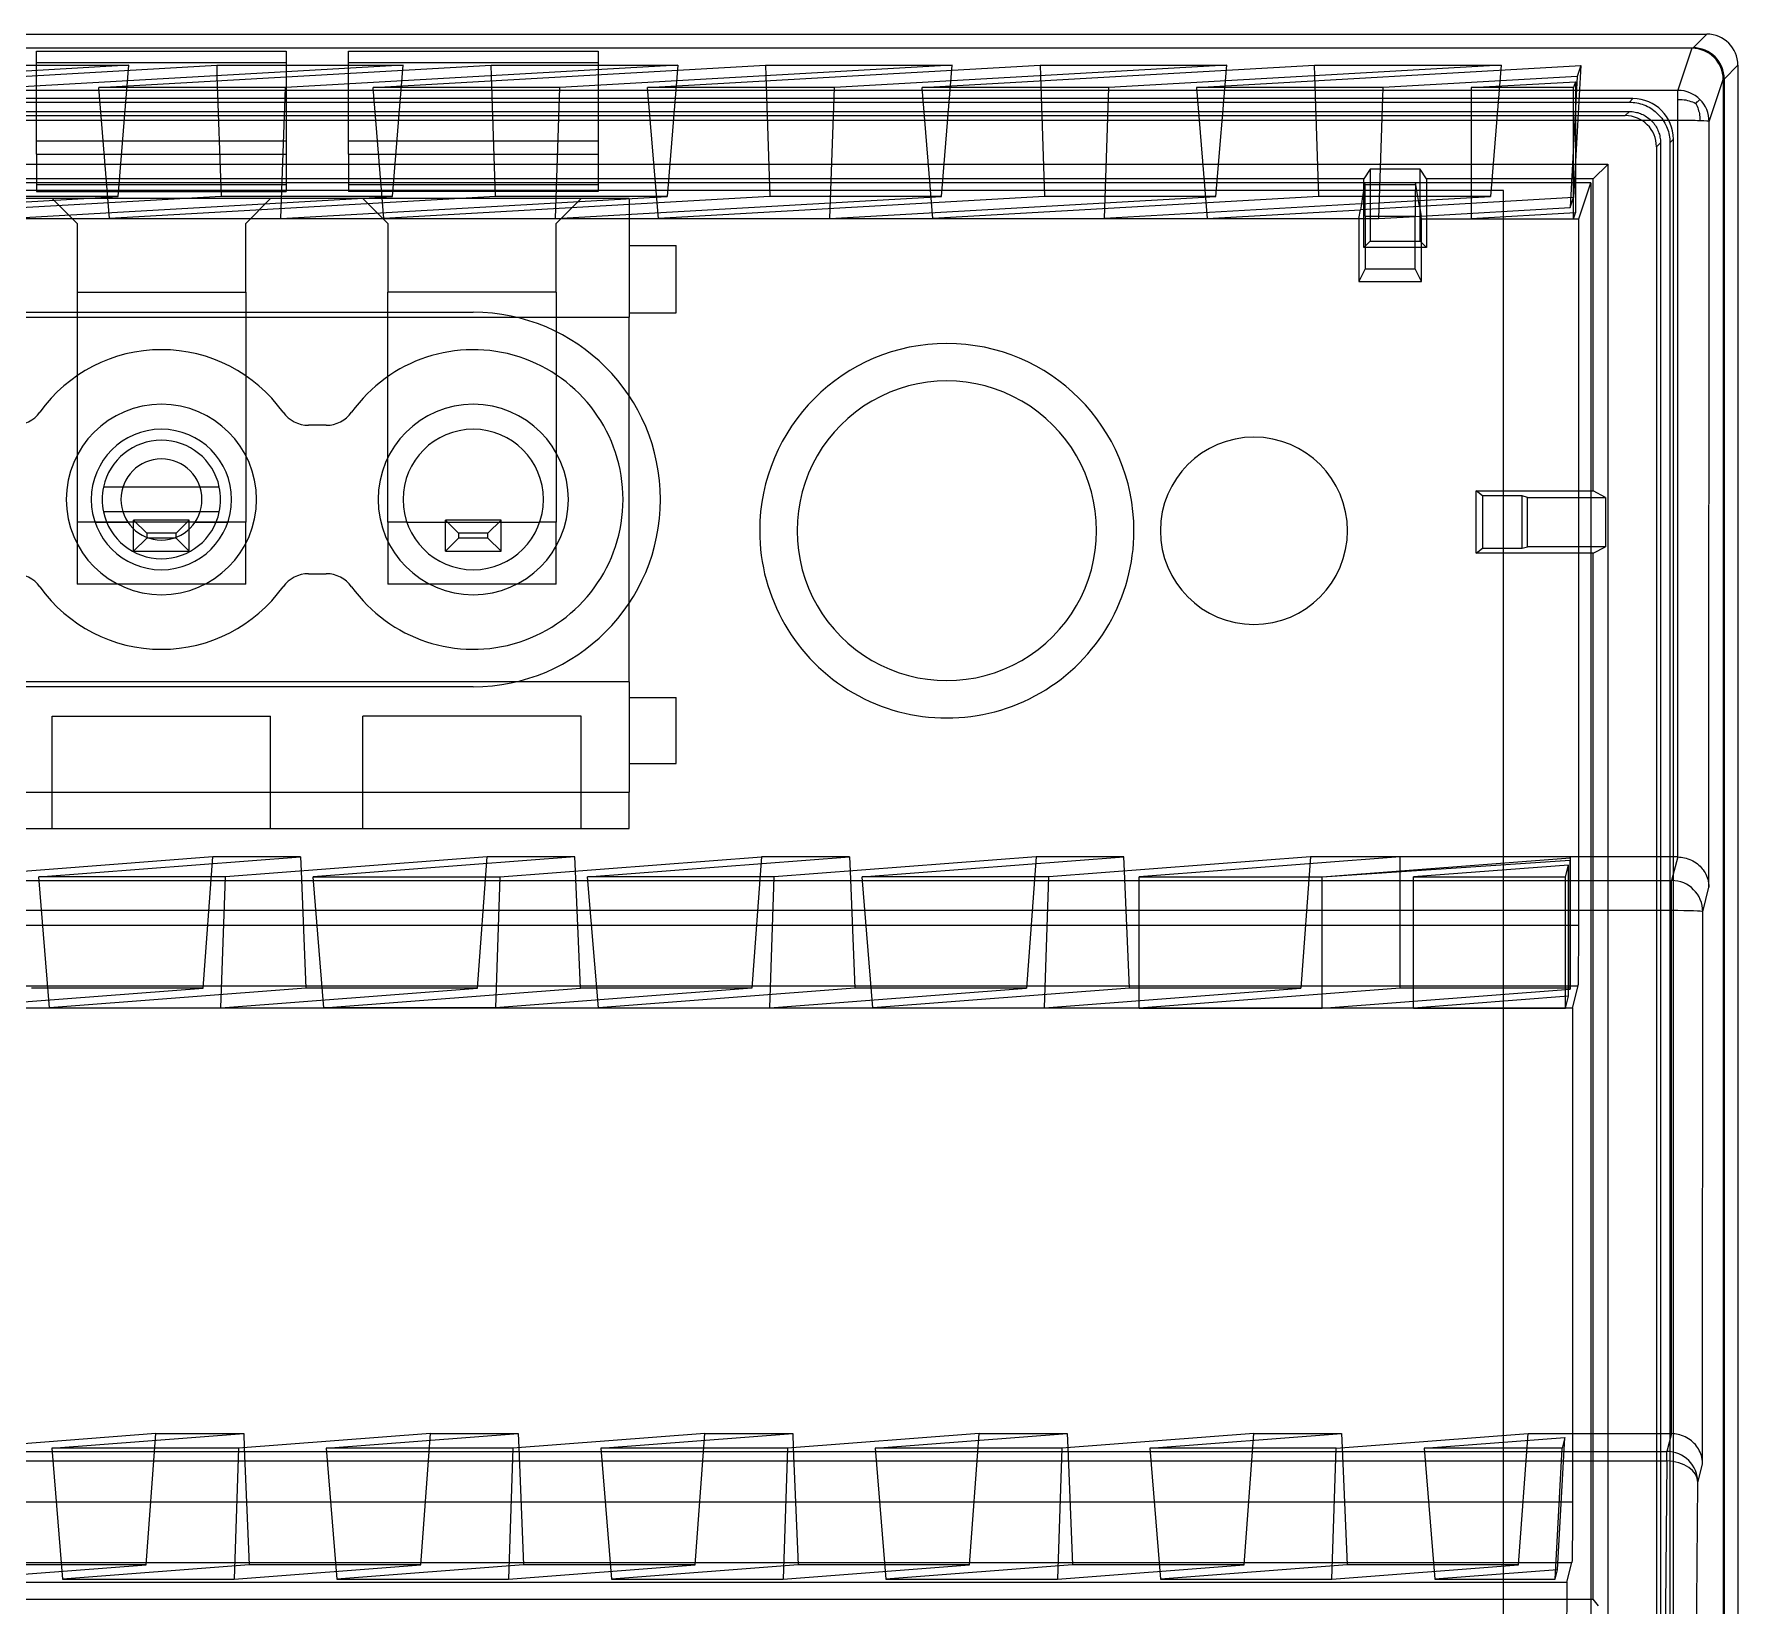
# Model space of a CAD drawing. Header units: millimetres. Extents: x 169.7 to 222.2, y -144 to -51.8.
# Drawn here: x 194.85 to 222.17, y -77.01 to -51.82 of the extents above; entities that cross this region are included whole.
import ezdxf

# ---------------------------------------------------------------- set-up
doc = ezdxf.new("R2010")
doc.units = ezdxf.units.MM
doc.layers.add('MAIN-1', color=7, linetype='Continuous')
doc.layers.add('MAIN-2', color=7, linetype='Continuous')

msp = doc.modelspace()

# ---------------------------------------------------------------- linework, layer by layer
at = {"layer": 'MAIN-1'}
for p, q in [((170.151, -51.822), (221.667, -51.822)), ((221.667, -51.822), (221.448, -52.042)), ((170.371, -52.042), (221.448, -52.042)), ((221.431, -52.05), (170.388, -52.05)), ((194.894, -52.282), (194.894, -52.095)), ((194.894, -52.095), (198.894, -52.095)), ((198.894, -52.095), (198.894, -52.282)), ((199.894, -52.282), (199.894, -52.095)), ((199.894, -52.095), (203.894, -52.095)), ((203.894, -52.095), (203.894, -52.282)), ((221.431, -52.05), (221.206, -52.723)), ((196.372, -52.321), (190.082, -52.68)), ((191.489, -52.68), (197.78, -52.321)), ((193.501, -52.321), (196.372, -52.321)), ((200.772, -52.321), (194.482, -52.68)), ((198.894, -52.282), (194.894, -52.282)), ((195.889, -52.68), (202.18, -52.321)), ((197.78, -52.321), (200.772, -52.321)), ((197.78, -52.321), (197.785, -52.491)), ((205.172, -52.321), (198.882, -52.68)), ((203.894, -52.282), (199.894, -52.282)), ((200.289, -52.68), (206.58, -52.321)), ((202.18, -52.321), (205.172, -52.321)), ((202.185, -52.491), (202.18, -52.321)), ((209.572, -52.321), (203.282, -52.68)), ((204.689, -52.68), (210.98, -52.321)), ((206.58, -52.321), (209.572, -52.321)), ((206.58, -52.321), (206.585, -52.491)), ((213.972, -52.321), (207.682, -52.68)), ((209.089, -52.68), (215.38, -52.321)), ((210.98, -52.321), (213.972, -52.321)), ((210.98, -52.321), (210.985, -52.491)), ((218.372, -52.321), (212.082, -52.68)), ((213.489, -52.68), (219.647, -52.328)), ((215.38, -52.321), (218.372, -52.321)), ((215.385, -52.491), (215.38, -52.321)), ((219.647, -52.328), (219.589, -52.503)), ((221.947, -52.542), (222.167, -52.322)), ((222.167, -52.322), (222.167, -81.396)), ((198.882, -52.68), (195.889, -52.68)), ((203.282, -52.68), (200.289, -52.68)), ((207.682, -52.68), (204.689, -52.68)), ((212.082, -52.68), (209.089, -52.68)), ((216.482, -52.68), (213.489, -52.68)), ((219.589, -52.503), (216.482, -52.68)), ((217.889, -52.68), (219.562, -52.585)), ((219.53, -52.68), (217.889, -52.68)), ((219.562, -52.585), (219.53, -52.68)), ((221.706, -53.223), (221.931, -52.55)), ((221.931, -52.55), (221.931, -141.109)), ((221.947, -52.542), (221.947, -141.118)), ((170.612, -52.723), (221.206, -52.723)), ((221.206, -52.868), (221.206, -52.723)), ((221.206, -53.206), (221.206, -52.868)), ((221.206, -52.868), (221.243, -52.869)), ((221.243, -52.869), (221.275, -52.871)), ((221.275, -52.871), (221.304, -52.874)), ((221.304, -52.874), (221.332, -52.878)), ((221.332, -52.878), (221.359, -52.884)), ((221.359, -52.884), (221.386, -52.891)), ((221.386, -52.891), (221.412, -52.9)), ((221.412, -52.9), (221.439, -52.909)), ((221.439, -52.909), (221.466, -52.92)), ((221.466, -52.92), (221.491, -52.932)), ((221.491, -52.932), (221.504, -52.921)), ((221.492, -52.932), (221.503, -52.955)), ((221.503, -52.955), (221.513, -52.979)), ((221.504, -52.921), (221.515, -52.91)), ((221.513, -52.979), (221.522, -53.002)), ((221.515, -52.91), (221.525, -52.901)), ((221.525, -52.901), (221.534, -52.893)), ((221.534, -52.893), (221.541, -52.886)), ((221.541, -52.886), (221.548, -52.88)), ((221.548, -52.88), (221.552, -52.876)), ((221.552, -52.876), (221.556, -52.872)), ((221.556, -52.872), (221.559, -52.871)), ((221.559, -52.871), (221.56, -52.87)), ((221.206, -53.206), (170.612, -53.206)), ((221.202, -65.007), (221.206, -53.206)), ((221.522, -53.002), (221.531, -53.026)), ((221.531, -53.026), (221.538, -53.05)), ((221.538, -53.05), (221.544, -53.073)), ((221.544, -53.073), (221.549, -53.097)), ((221.549, -53.097), (221.553, -53.122)), ((221.553, -53.122), (221.556, -53.149)), ((221.556, -53.149), (221.558, -53.178)), ((221.558, -53.178), (221.559, -53.211)), ((221.703, -65.49), (221.706, -53.223)), ((199.537, -58.09), (199.252, -58.09)), ((197.823, -59.079), (195.966, -59.079)), ((197.823, -59.479), (195.966, -59.479)), ((195.83, -59.643), (196.017, -59.643)), ((197.772, -59.643), (197.959, -59.643)), ((200.83, -59.643), (202.959, -59.643)), ((199.252, -60.469), (199.537, -60.469)), ((197.716, -65.007), (193.519, -65.327)), ((194.927, -65.327), (199.124, -65.007)), ((199.124, -65.007), (197.716, -65.007)), ((202.116, -65.007), (197.919, -65.327)), ((199.124, -65.007), (199.133, -65.234)), ((203.524, -65.007), (199.327, -65.327)), ((203.524, -65.007), (202.116, -65.007)), ((202.319, -65.327), (206.516, -65.007)), ((203.533, -65.234), (203.524, -65.007)), ((203.727, -65.327), (207.924, -65.007)), ((207.924, -65.007), (206.516, -65.007)), ((210.916, -65.007), (206.719, -65.327)), ((207.924, -65.007), (207.933, -65.234)), ((208.127, -65.327), (212.324, -65.007)), ((212.324, -65.007), (210.916, -65.007)), ((215.316, -65.007), (211.119, -65.327)), ((212.333, -65.234), (212.324, -65.007)), ((216.753, -65.007), (212.568, -65.326)), ((216.753, -65.007), (215.316, -65.007)), ((219.482, -65.007), (216.753, -65.007)), ((216.753, -65.23), (216.753, -65.007)), ((219.478, -65.023), (219.482, -65.007)), ((221.203, -65.007), (219.482, -65.007)), ((221.202, -65.007), (221.104, -65.384)), ((221.203, -65.007), (221.23, -65.008)), ((221.23, -65.008), (221.257, -65.01)), ((215.502, -65.326), (219.478, -65.023)), ((219.449, -65.137), (216.968, -65.326)), ((219.402, -65.326), (219.449, -65.137)), ((221.257, -65.01), (221.285, -65.014)), ((221.285, -65.014), (221.312, -65.019)), ((221.312, -65.019), (221.339, -65.026)), ((221.339, -65.026), (221.367, -65.035)), ((221.367, -65.035), (221.394, -65.045)), ((221.394, -65.045), (221.421, -65.057)), ((221.421, -65.057), (221.447, -65.071)), ((221.447, -65.071), (221.472, -65.085)), ((221.472, -65.085), (221.496, -65.101)), ((221.496, -65.101), (221.518, -65.118)), ((221.518, -65.118), (221.54, -65.136)), ((221.54, -65.136), (221.56, -65.155)), ((221.56, -65.155), (221.578, -65.174)), ((221.578, -65.174), (221.596, -65.195)), ((221.596, -65.195), (221.612, -65.215)), ((221.612, -65.215), (221.627, -65.237)), ((221.627, -65.237), (221.64, -65.259)), ((221.64, -65.259), (221.653, -65.283)), ((170.715, -65.384), (221.104, -65.384)), ((197.919, -65.327), (194.927, -65.327)), ((199.327, -65.327), (202.319, -65.327)), ((206.719, -65.327), (203.727, -65.327)), ((211.119, -65.327), (208.127, -65.327)), ((212.568, -65.326), (215.502, -65.326)), ((216.968, -65.326), (219.402, -65.326)), ((221.104, -65.867), (221.104, -65.384)), ((221.604, -65.884), (221.703, -65.49)), ((221.653, -65.283), (221.664, -65.308)), ((221.664, -65.308), (221.675, -65.334)), ((221.675, -65.334), (221.684, -65.363)), ((221.684, -65.363), (221.691, -65.392)), ((221.691, -65.392), (221.697, -65.424)), ((221.697, -65.424), (221.701, -65.456)), ((221.701, -65.456), (221.703, -65.49)), ((221.104, -65.867), (170.716, -65.867)), ((221.101, -74.246), (221.104, -65.867)), ((221.602, -74.73), (221.604, -65.884)), ((196.806, -74.246), (193.729, -74.481)), ((195.137, -74.481), (198.214, -74.246)), ((196.806, -74.246), (198.214, -74.246)), ((201.206, -74.246), (198.129, -74.481)), ((198.214, -74.246), (198.223, -74.473)), ((199.537, -74.481), (202.614, -74.246)), ((201.206, -74.246), (202.614, -74.246)), ((205.606, -74.246), (202.529, -74.481)), ((202.614, -74.246), (202.623, -74.473)), ((203.937, -74.481), (207.014, -74.246)), ((205.606, -74.246), (207.014, -74.246)), ((210.006, -74.246), (206.929, -74.481)), ((207.014, -74.246), (207.023, -74.473)), ((208.337, -74.481), (211.414, -74.246)), ((210.006, -74.246), (211.414, -74.246)), ((214.406, -74.246), (211.329, -74.481)), ((211.414, -74.246), (211.423, -74.473)), ((212.737, -74.481), (215.814, -74.246)), ((214.406, -74.246), (215.814, -74.246)), ((215.729, -74.481), (218.806, -74.246)), ((215.814, -74.246), (215.823, -74.473)), ((218.806, -74.246), (221.102, -74.246)), ((221.101, -74.246), (221.026, -74.533)), ((221.128, -74.247), (221.102, -74.246)), ((221.154, -74.249), (221.128, -74.247)), ((221.181, -74.253), (221.154, -74.249)), ((221.209, -74.258), (221.181, -74.253)), ((221.236, -74.265), (221.209, -74.258)), ((221.265, -74.274), (221.236, -74.265)), ((221.293, -74.285), (221.265, -74.274)), ((221.321, -74.297), (221.293, -74.285)), ((170.793, -74.533), (221.026, -74.533)), ((198.129, -74.481), (195.137, -74.481)), ((202.529, -74.481), (199.537, -74.481)), ((206.929, -74.481), (203.937, -74.481)), ((211.329, -74.481), (208.337, -74.481)), ((215.729, -74.481), (212.737, -74.481)), ((217.137, -74.481), (219.391, -74.309)), ((219.348, -74.481), (217.137, -74.481)), ((219.391, -74.309), (219.348, -74.481)), ((221.026, -74.685), (221.026, -74.533)), ((221.348, -74.311), (221.321, -74.297)), ((221.374, -74.327), (221.348, -74.311)), ((221.4, -74.344), (221.374, -74.327)), ((221.423, -74.362), (221.4, -74.344)), ((221.445, -74.382), (221.423, -74.362)), ((221.466, -74.402), (221.445, -74.382)), ((221.486, -74.423), (221.466, -74.402)), ((221.503, -74.445), (221.486, -74.423)), ((221.52, -74.467), (221.503, -74.445)), ((221.535, -74.491), (221.52, -74.467)), ((221.548, -74.515), (221.535, -74.491)), ((221.561, -74.541), (221.548, -74.515)), ((221.572, -74.569), (221.561, -74.541)), ((221.026, -74.685), (170.793, -74.685)), ((221.026, -74.685), (221.001, -77.644)), ((221.526, -75.032), (221.602, -74.73)), ((221.581, -74.598), (221.572, -74.569)), ((221.59, -74.629), (221.581, -74.598)), ((221.596, -74.661), (221.59, -74.629)), ((221.6, -74.695), (221.596, -74.661)), ((221.602, -74.73), (221.6, -74.695)), ((221.502, -77.846), (221.526, -75.032))]:
    msp.add_line(p, q, dxfattribs=at)
for centre, radius, start, end in [((196.894, -59.279), 1.525, 0, 180), ((201.894, -59.279), 1.525, 0, 180), ((196.894, -59.279), 1.125, 0, 180), ((201.894, -59.279), 1.125, 0, 180), ((196.894, -59.279), 0.95, 90, 167.8468), ((196.894, -59.279), 0.95, 12.1532, 90), ((196.894, -59.279), 0.95, 167.8468, 192.1532), ((196.894, -59.279), 0.95, 347.8468, 12.1532), ((196.894, -59.279), 1.525, 180, 0), ((196.894, -59.279), 1.125, 180, 0), ((196.894, -59.279), 0.95, 192.1532, 270), ((196.894, -59.279), 0.95, 270, 347.8468), ((201.894, -59.279), 1.525, 180, 0), ((201.894, -59.279), 1.125, 180, 0)]:
    msp.add_arc(centre, radius, start, end, dxfattribs=at)
for centre, major_axis, ratio, start_param, end_param in [((221.667, -52.322), (0.354, 0.354), 0.999315, -0.785056, 0.785056), ((221.431, -52.55), (0.158, 0.475), 0.999619, -1.248993, 0.321575), ((221.447, -52.542), (-0.354, -0.354), 0.999315, 2.356537, 3.926648), ((221.206, -53.223), (0.474, -0.158), 0.999619, 1.10712, 1.892372), ((221.206, -53.223), (0.474, -0.158), 0.999619, 0.3218, 1.10712), ((221.206, -53.223), (-0.5, 0), 0.034899, -2.352623, -1.570786), ((221.206, -53.223), (-0.5, 0), 0.034899, -3.132861, -2.352623), ((201.894, -59.279), (-2.4, 0), 1, -3.141593, -0.621864), ((196.894, -59.279), (-2.4, 0), 1, -2.519728, -0.621864), ((209.485, -59.78), (-2.4, 0), 1, -3.141593, 0), ((194.537, -57.59), (0, 0.5), 1, 3.141593, 4.090524), ((199.252, -57.59), (0, 0.5), 1, 2.192661, 3.141593), ((199.537, -57.59), (0, 0.5), 1, 3.141593, 4.090524), ((201.894, -59.279), (-2.4, 0), 1, 0.621864, 3.141593), ((209.485, -59.78), (-2.4, 0), 1, 0, 3.141593), ((194.537, -60.969), (0, 0.5), 1, -0.948932, 0), ((199.252, -60.969), (0, 0.5), 1, 0, 0.948932), ((199.537, -60.969), (0, 0.5), 1, -0.948932, 0), ((196.894, -59.279), (-2.4, 0), 1, 0.621864, 2.519728), ((221.104, -65.884), (0.485, -0.121), 0.999353, 0.245049, 1.81554), ((221.104, -65.884), (-0.5, 0), 0.034899, -3.132862, -1.570786), ((221.026, -75.032), (0.485, -0.121), 0.999353, 0.245049, 1.815541), ((221.026, -75.032), (-0.5, 0.004), 0.694646, -3.129463, -1.564942)]:
    msp.add_ellipse(centre, major_axis=major_axis, ratio=ratio, start_param=start_param, end_param=end_param, dxfattribs=at)
at = {"layer": 'MAIN-2'}
for p, q in [((194.894, -53.745), (194.894, -52.282)), ((196.2, -54.424), (196.372, -52.321)), ((198.894, -52.282), (198.894, -53.745)), ((199.894, -53.745), (199.894, -52.282)), ((200.6, -54.424), (200.772, -52.321)), ((203.894, -52.282), (203.894, -53.745)), ((205.172, -52.321), (205, -54.424)), ((209.4, -54.424), (209.572, -52.321)), ((213.8, -54.424), (213.972, -52.321)), ((218.372, -52.321), (218.2, -54.424)), ((219.647, -52.328), (219.533, -54.443)), ((196.061, -54.778), (195.889, -52.68)), ((197.785, -52.491), (197.85, -54.424)), ((198.811, -54.778), (198.882, -52.68)), ((200.461, -54.778), (200.289, -52.68)), ((202.25, -54.424), (202.185, -52.491)), ((203.211, -54.778), (203.282, -52.68)), ((204.861, -54.778), (204.689, -52.68)), ((206.585, -52.491), (206.65, -54.424)), ((207.611, -54.778), (207.682, -52.68)), ((209.261, -54.778), (209.089, -52.68)), ((210.985, -52.491), (211.05, -54.424)), ((212.011, -54.778), (212.082, -52.68)), ((213.489, -52.68), (213.661, -54.778)), ((215.45, -54.424), (215.385, -52.491)), ((216.411, -54.778), (216.482, -52.68)), ((217.889, -52.68), (217.889, -54.781)), ((219.589, -52.503), (219.479, -54.603)), ((219.53, -54.781), (219.53, -52.68)), ((219.562, -52.585), (219.562, -54.685)), ((220.484, -52.856), (171.335, -52.856)), ((171.392, -52.913), (220.427, -52.913)), ((220.427, -52.913), (220.484, -52.856)), ((220.427, -52.913), (220.457, -52.914)), ((220.457, -52.914), (220.488, -52.916)), ((220.488, -52.916), (220.517, -52.919)), ((220.517, -52.919), (220.547, -52.924)), ((220.547, -52.924), (220.576, -52.93)), ((220.576, -52.93), (220.605, -52.938)), ((220.605, -52.938), (220.633, -52.947)), ((220.633, -52.947), (220.661, -52.957)), ((220.661, -52.957), (220.689, -52.968)), ((220.689, -52.968), (220.716, -52.981)), ((220.716, -52.981), (220.743, -52.995)), ((171.392, -53.063), (220.427, -53.063)), ((171.458, -53.129), (220.361, -53.129)), ((220.427, -53.063), (220.361, -53.129)), ((220.427, -53.063), (220.45, -53.064)), ((220.45, -53.064), (220.473, -53.065)), ((220.473, -53.065), (220.496, -53.068)), ((220.496, -53.068), (220.518, -53.071)), ((220.518, -53.071), (220.54, -53.076)), ((220.54, -53.076), (220.561, -53.081)), ((220.561, -53.081), (220.582, -53.088)), ((220.582, -53.088), (220.603, -53.095)), ((220.603, -53.095), (220.623, -53.104)), ((220.623, -53.104), (220.644, -53.113)), ((220.644, -53.113), (220.663, -53.123)), ((220.663, -53.123), (220.683, -53.134)), ((220.683, -53.134), (220.702, -53.146)), ((220.702, -53.146), (220.72, -53.159)), ((220.72, -53.159), (220.738, -53.172)), ((220.738, -53.172), (220.755, -53.187)), ((220.743, -52.995), (220.769, -53.01)), ((220.755, -53.187), (220.772, -53.202)), ((220.769, -53.01), (220.794, -53.027)), ((220.772, -53.202), (220.788, -53.218)), ((220.788, -53.218), (220.803, -53.234)), ((220.794, -53.027), (220.818, -53.044)), ((220.803, -53.234), (220.817, -53.251)), ((220.817, -53.251), (220.831, -53.269)), ((220.818, -53.044), (220.842, -53.063)), ((220.842, -53.063), (220.864, -53.083)), ((220.864, -53.083), (220.886, -53.103)), ((220.886, -53.103), (220.907, -53.125)), ((220.907, -53.125), (220.927, -53.148)), ((220.927, -53.148), (220.945, -53.171)), ((220.945, -53.171), (220.963, -53.196)), ((220.963, -53.196), (220.979, -53.221)), ((220.979, -53.221), (220.994, -53.247)), ((220.994, -53.247), (221.008, -53.273)), ((194.894, -53.532), (198.894, -53.532)), ((199.894, -53.532), (203.894, -53.532)), ((220.831, -53.269), (220.844, -53.288)), ((220.844, -53.288), (220.856, -53.307)), ((220.856, -53.307), (220.867, -53.326)), ((220.867, -53.326), (220.877, -53.346)), ((220.877, -53.346), (220.886, -53.366)), ((220.886, -53.366), (220.894, -53.387)), ((220.894, -53.387), (220.902, -53.407)), ((220.902, -53.407), (220.908, -53.428)), ((220.908, -53.428), (220.914, -53.45)), ((220.914, -53.45), (220.918, -53.472)), ((220.918, -53.472), (220.922, -53.494)), ((220.922, -53.494), (220.924, -53.517)), ((220.924, -53.517), (220.926, -53.54)), ((221.008, -53.273), (221.021, -53.301)), ((221.021, -53.301), (221.033, -53.328)), ((221.033, -53.328), (221.043, -53.356)), ((221.043, -53.356), (221.052, -53.385)), ((221.052, -53.385), (221.059, -53.413)), ((221.059, -53.413), (221.065, -53.443)), ((221.065, -53.443), (221.07, -53.472)), ((221.07, -53.472), (221.074, -53.502)), ((221.074, -53.502), (221.076, -53.532)), ((221.134, -53.505), (221.076, -53.563)), ((221.076, -53.532), (221.076, -53.563)), ((221.134, -128.059), (221.134, -53.505)), ((194.894, -53.745), (194.894, -54.346)), ((194.894, -53.745), (198.894, -53.745)), ((198.894, -53.745), (198.894, -54.346)), ((199.894, -53.745), (199.894, -54.346)), ((199.894, -53.745), (203.894, -53.745)), ((203.894, -53.745), (203.894, -54.346)), ((220.861, -53.628), (220.926, -53.563)), ((220.861, -53.628), (220.861, -80.246)), ((220.926, -53.54), (220.926, -53.563)), ((220.926, -53.563), (220.926, -140.097)), ((221.076, -53.563), (221.076, -127.839)), ((171.739, -53.908), (220.082, -53.908)), ((216.274, -53.989), (216.172, -54.141)), ((217.074, -53.989), (216.274, -53.989)), ((216.274, -53.989), (216.274, -54.33)), ((217.175, -54.141), (217.074, -53.989)), ((217.074, -54.33), (217.074, -53.989)), ((219.848, -54.141), (220.082, -53.91)), ((220.082, -53.908), (220.082, -80.246)), ((218.409, -54.33), (173.409, -54.33)), ((216.187, -54.208), (175.518, -54.208)), ((216.172, -54.141), (175.647, -54.141)), ((194.894, -54.232), (198.894, -54.232)), ((194.894, -54.346), (198.894, -54.346)), ((199.894, -54.232), (203.894, -54.232)), ((203.894, -54.346), (199.894, -54.346)), ((216.187, -54.208), (216.151, -54.424)), ((216.172, -55.242), (216.172, -54.141)), ((217.001, -54.208), (216.187, -54.208)), ((216.191, -54.24), (216.187, -54.208)), ((216.997, -54.24), (216.191, -54.24)), ((216.274, -54.33), (216.274, -55.141)), ((217.001, -54.208), (216.997, -54.24)), ((219.811, -54.208), (217.001, -54.208)), ((217.037, -54.424), (217.001, -54.208)), ((217.074, -55.141), (217.074, -54.33)), ((219.848, -54.141), (217.175, -54.141)), ((217.175, -54.141), (217.175, -55.242)), ((218.409, -54.33), (218.409, -54.33)), ((218.409, -139.33), (218.409, -54.33)), ((219.619, -54.783), (219.811, -54.208)), ((219.811, -54.208), (219.811, -80.356)), ((219.848, -59.142), (219.848, -54.141)), ((190.011, -54.778), (196.2, -54.424)), ((197.85, -54.424), (191.661, -54.778)), ((196.2, -54.424), (193.45, -54.424)), ((204.394, -54.459), (194.394, -54.459)), ((194.411, -54.778), (200.6, -54.424)), ((195.144, -54.459), (195.144, -54.459)), ((195.544, -54.859), (195.144, -54.459)), ((202.25, -54.424), (196.061, -54.778)), ((200.6, -54.424), (197.85, -54.424)), ((198.645, -54.459), (198.245, -54.859)), ((198.645, -54.459), (198.645, -54.459)), ((198.811, -54.778), (205, -54.424)), ((200.122, -54.459), (200.122, -54.459)), ((200.522, -54.859), (200.122, -54.459)), ((206.65, -54.424), (200.461, -54.778)), ((205, -54.424), (202.25, -54.424)), ((203.211, -54.778), (209.4, -54.424)), ((203.624, -54.459), (203.224, -54.859)), ((203.624, -54.459), (203.624, -54.459)), ((204.394, -54.459), (204.394, -54.459)), ((204.394, -54.459), (204.394, -56.359)), ((211.05, -54.424), (204.861, -54.778)), ((209.4, -54.424), (206.65, -54.424)), ((207.611, -54.778), (213.8, -54.424)), ((215.45, -54.424), (209.261, -54.778)), ((213.8, -54.424), (211.05, -54.424)), ((216.13, -54.543), (212.011, -54.778)), ((216.151, -54.424), (215.45, -54.424)), ((216.131, -54.543), (216.115, -54.638)), ((217.063, -54.584), (216.116, -54.638)), ((216.13, -54.543), (217.048, -54.49)), ((216.151, -54.424), (216.131, -54.543)), ((217.037, -54.424), (216.151, -54.424)), ((218.2, -54.424), (217.037, -54.424)), ((217.048, -54.49), (217.037, -54.424)), ((217.048, -54.49), (218.2, -54.424)), ((217.063, -54.584), (217.048, -54.49)), ((219.533, -54.443), (217.063, -54.584)), ((217.063, -54.584), (217.09, -54.739)), ((217.09, -54.739), (219.479, -54.603)), ((219.479, -54.603), (219.533, -54.443)), ((216.091, -54.783), (175.71, -54.783)), ((195.544, -54.859), (195.544, -54.859)), ((195.544, -54.859), (195.544, -55.959)), ((196.061, -54.778), (198.811, -54.778)), ((198.245, -54.859), (198.245, -54.859)), ((198.245, -55.959), (198.245, -54.859)), ((200.461, -54.778), (203.211, -54.778)), ((200.522, -54.859), (200.522, -55.959)), ((200.522, -54.859), (200.522, -54.859)), ((203.224, -55.959), (203.224, -54.859)), ((203.224, -54.859), (203.224, -54.859)), ((204.861, -54.778), (207.611, -54.778)), ((209.261, -54.778), (212.011, -54.778)), ((213.661, -54.778), (216.116, -54.638)), ((213.661, -54.778), (216.092, -54.778)), ((216.092, -54.778), (216.091, -54.783)), ((216.091, -54.783), (216.091, -55.786)), ((216.092, -54.778), (216.116, -54.638)), ((216.092, -54.778), (216.411, -54.778)), ((216.193, -54.74), (216.193, -55.582)), ((216.193, -54.74), (216.995, -54.74)), ((216.411, -54.778), (217.09, -54.739)), ((216.995, -55.582), (216.995, -54.74)), ((217.097, -54.783), (217.089, -54.739)), ((217.097, -55.786), (217.097, -54.783)), ((217.097, -54.783), (219.619, -54.783)), ((219.562, -54.685), (217.889, -54.781)), ((217.889, -54.781), (219.53, -54.781)), ((219.53, -54.781), (219.562, -54.685)), ((219.616, -66.105), (219.619, -54.783)), ((216.172, -55.242), (216.274, -55.141)), ((216.274, -55.141), (217.074, -55.141)), ((217.074, -55.141), (217.175, -55.242)), ((204.394, -55.209), (204.394, -55.209)), ((204.394, -55.209), (205.144, -55.209)), ((205.144, -55.209), (205.144, -55.209)), ((205.144, -56.289), (205.144, -55.209)), ((217.175, -55.242), (216.172, -55.242)), ((216.193, -55.582), (216.091, -55.786)), ((216.193, -55.582), (216.995, -55.582)), ((217.097, -55.786), (216.995, -55.582)), ((195.544, -55.959), (195.544, -59.643)), ((195.544, -55.959), (198.245, -55.959)), ((198.245, -55.959), (198.245, -59.643)), ((200.522, -59.643), (200.522, -55.959)), ((203.224, -55.959), (200.522, -55.959)), ((203.224, -55.959), (203.224, -59.643)), ((216.091, -55.786), (217.097, -55.786)), ((186.824, -56.279), (201.894, -56.279)), ((194.394, -56.359), (204.394, -56.359)), ((201.894, -56.279), (201.894, -56.279)), ((204.394, -56.289), (204.394, -56.289)), ((204.394, -56.289), (205.144, -56.289)), ((204.394, -62.199), (204.394, -56.359)), ((205.144, -56.289), (205.144, -56.289)), ((194.944, -57.881), (194.944, -57.881)), ((198.845, -57.881), (198.845, -57.881)), ((199.944, -57.881), (199.944, -57.881)), ((199.252, -58.09), (199.252, -58.09)), ((199.537, -58.09), (199.537, -58.09)), ((195.966, -59.079), (195.966, -59.079)), ((197.823, -59.079), (197.823, -59.079)), ((217.969, -60.14), (217.969, -59.142)), ((217.969, -59.142), (219.848, -59.142)), ((218.071, -59.223), (217.969, -59.142)), ((218.071, -59.223), (218.071, -60.059)), ((218.409, -59.223), (218.071, -59.223)), ((218.709, -59.223), (218.409, -59.223)), ((218.793, -59.245), (218.709, -59.223)), ((218.709, -60.059), (218.709, -59.223)), ((218.793, -59.245), (220.042, -59.245)), ((218.793, -60.037), (218.793, -59.245)), ((220.042, -59.245), (219.848, -59.142)), ((220.042, -59.245), (220.042, -60.037)), ((195.966, -59.479), (195.966, -59.479)), ((197.823, -59.479), (197.823, -59.479)), ((198.245, -59.643), (195.544, -59.643)), ((195.544, -59.643), (195.544, -59.643)), ((195.544, -59.643), (195.544, -60.634)), ((195.83, -59.643), (195.83, -59.643)), ((196.017, -59.643), (196.355, -59.643)), ((196.355, -59.643), (196.355, -59.643)), ((196.449, -60.109), (196.449, -59.609)), ((197.339, -59.609), (196.449, -59.609)), ((196.449, -59.609), (196.449, -59.609)), ((196.449, -59.609), (196.659, -59.819)), ((197.129, -59.819), (197.339, -59.609)), ((197.339, -60.109), (197.339, -59.609)), ((197.339, -59.609), (197.339, -59.609)), ((197.434, -59.643), (197.434, -59.643)), ((197.434, -59.643), (197.772, -59.643)), ((197.959, -59.643), (197.959, -59.643)), ((198.245, -60.634), (198.245, -59.643)), ((198.245, -59.643), (198.245, -59.643)), ((200.83, -59.643), (200.522, -59.643)), ((200.522, -59.643), (200.522, -59.643)), ((200.522, -59.643), (200.522, -60.634)), ((200.83, -59.643), (200.83, -59.643)), ((202.339, -59.609), (201.449, -59.609)), ((201.449, -60.109), (201.449, -59.609)), ((201.449, -59.609), (201.449, -59.609)), ((201.449, -59.609), (201.659, -59.819)), ((202.129, -59.819), (202.339, -59.609)), ((202.339, -60.109), (202.339, -59.609)), ((202.339, -59.609), (202.339, -59.609)), ((202.959, -59.643), (202.959, -59.643)), ((203.224, -59.643), (202.959, -59.643)), ((203.224, -60.634), (203.224, -59.643)), ((203.224, -59.643), (203.224, -59.643)), ((196.449, -60.109), (196.659, -59.899)), ((196.659, -59.819), (196.659, -59.899)), ((197.129, -59.819), (196.659, -59.819)), ((197.129, -59.899), (196.659, -59.899)), ((197.129, -59.899), (197.129, -59.819)), ((197.339, -60.109), (197.129, -59.899)), ((201.449, -60.109), (201.659, -59.899)), ((201.659, -59.819), (201.659, -59.899)), ((202.129, -59.819), (201.659, -59.819)), ((202.129, -59.899), (201.659, -59.899)), ((202.129, -59.899), (202.129, -59.819)), ((202.339, -60.109), (202.129, -59.899)), ((217.969, -60.14), (218.071, -60.059)), ((218.071, -60.059), (218.409, -60.059)), ((218.409, -60.059), (218.709, -60.059)), ((218.709, -60.059), (218.793, -60.037)), ((220.042, -60.037), (218.793, -60.037)), ((219.848, -60.14), (220.042, -60.037)), ((196.449, -60.109), (197.339, -60.109)), ((196.449, -60.109), (196.449, -60.109)), ((197.339, -60.109), (197.339, -60.109)), ((201.449, -60.109), (202.339, -60.109)), ((201.449, -60.109), (201.449, -60.109)), ((202.339, -60.109), (202.339, -60.109)), ((219.848, -60.14), (217.969, -60.14)), ((219.848, -76.898), (219.848, -60.14)), ((198.245, -60.634), (195.544, -60.634)), ((195.544, -60.634), (195.544, -60.634)), ((198.245, -60.634), (198.245, -60.634)), ((199.252, -60.469), (199.252, -60.469)), ((199.537, -60.469), (199.537, -60.469)), ((200.522, -60.634), (200.522, -60.634)), ((203.224, -60.634), (200.522, -60.634)), ((203.224, -60.634), (203.224, -60.634)), ((194.944, -60.677), (194.944, -60.677)), ((198.845, -60.677), (198.845, -60.677)), ((199.944, -60.677), (199.944, -60.677)), ((204.394, -62.199), (194.394, -62.199)), ((204.394, -62.199), (204.394, -63.971)), ((201.894, -62.279), (186.824, -62.279)), ((201.894, -62.279), (201.894, -62.279)), ((204.394, -62.449), (204.394, -62.449)), ((204.394, -62.449), (205.144, -62.449)), ((205.144, -62.449), (205.144, -62.449)), ((205.144, -63.509), (205.144, -62.449)), ((195.144, -62.749), (198.645, -62.749)), ((195.144, -62.749), (195.144, -62.749)), ((195.144, -64.549), (195.144, -62.749)), ((198.645, -62.749), (198.645, -62.749)), ((198.645, -64.549), (198.645, -62.749)), ((200.122, -62.749), (200.122, -62.749)), ((203.624, -62.749), (200.122, -62.749)), ((200.122, -64.549), (200.122, -62.749)), ((203.624, -62.749), (203.624, -62.749)), ((203.624, -64.549), (203.624, -62.749)), ((204.394, -63.509), (204.394, -63.509)), ((204.394, -63.509), (205.144, -63.509)), ((205.144, -63.509), (205.144, -63.509)), ((194.394, -63.971), (204.394, -63.971)), ((204.394, -64.549), (204.394, -63.971)), ((194.394, -64.549), (204.394, -64.549)), ((195.144, -64.549), (195.144, -64.549)), ((198.645, -64.549), (198.645, -64.549)), ((200.122, -64.549), (200.122, -64.549)), ((203.624, -64.549), (203.624, -64.549)), ((204.394, -64.549), (204.394, -64.549)), ((197.561, -67.111), (197.716, -65.007)), ((201.961, -67.111), (202.116, -65.007)), ((206.516, -65.007), (206.361, -67.111)), ((210.916, -65.007), (210.761, -67.111)), ((215.316, -65.007), (215.161, -67.111)), ((219.482, -67.108), (219.482, -65.007)), ((199.133, -65.234), (199.211, -67.111)), ((203.611, -67.111), (203.533, -65.234)), ((207.933, -65.234), (208.011, -67.111)), ((212.411, -67.111), (212.333, -65.234)), ((215.502, -65.326), (219.477, -65.057)), ((216.753, -67.108), (216.753, -65.23)), ((219.449, -67.238), (219.449, -65.137)), ((219.478, -65.023), (219.478, -65.057)), ((219.478, -67.124), (219.478, -65.057)), ((195.099, -67.424), (194.927, -65.327)), ((197.849, -67.424), (197.919, -65.327)), ((199.499, -67.424), (199.327, -65.327)), ((202.319, -65.327), (202.249, -67.424)), ((203.899, -67.424), (203.727, -65.327)), ((206.649, -67.424), (206.719, -65.327)), ((208.299, -67.424), (208.127, -65.327)), ((211.049, -67.424), (211.119, -65.327)), ((212.568, -67.427), (212.568, -65.326)), ((215.502, -67.427), (215.502, -65.326)), ((216.968, -67.427), (216.968, -65.326)), ((219.402, -67.427), (219.402, -65.326)), ((219.616, -66.105), (172.203, -66.105)), ((172.212, -67.07), (219.607, -67.07)), ((193.449, -67.424), (197.561, -67.111)), ((197.561, -67.111), (194.811, -67.111)), ((199.211, -67.111), (195.099, -67.424)), ((197.849, -67.424), (201.961, -67.111)), ((201.961, -67.111), (199.211, -67.111)), ((199.499, -67.424), (203.611, -67.111)), ((206.361, -67.111), (202.249, -67.424)), ((206.361, -67.111), (203.611, -67.111)), ((208.011, -67.111), (203.899, -67.424)), ((206.649, -67.424), (210.761, -67.111)), ((210.761, -67.111), (208.011, -67.111)), ((212.411, -67.111), (208.299, -67.424)), ((211.049, -67.424), (215.161, -67.111)), ((215.161, -67.111), (212.411, -67.111)), ((216.753, -67.108), (212.568, -67.427)), ((215.502, -67.427), (219.478, -67.124)), ((219.482, -67.108), (216.753, -67.108)), ((219.478, -67.124), (219.482, -67.108)), ((219.517, -67.431), (219.607, -67.07)), ((219.517, -67.431), (172.302, -67.431)), ((195.099, -67.424), (197.849, -67.424)), ((202.249, -67.424), (199.499, -67.424)), ((203.899, -67.424), (206.649, -67.424)), ((208.299, -67.424), (211.049, -67.424)), ((212.568, -67.427), (215.502, -67.427)), ((219.449, -67.238), (216.968, -67.427)), ((216.968, -67.427), (219.402, -67.427)), ((219.402, -67.427), (219.449, -67.238)), ((219.517, -67.431), (219.515, -75.345)), ((196.651, -76.35), (196.806, -74.246)), ((201.051, -76.35), (201.206, -74.246)), ((205.451, -76.35), (205.606, -74.246)), ((209.851, -76.35), (210.006, -74.246)), ((214.251, -76.35), (214.406, -74.246)), ((218.651, -76.35), (218.806, -74.246)), ((195.137, -74.481), (195.309, -76.578)), ((198.129, -74.481), (198.059, -76.578)), ((198.223, -74.473), (198.301, -76.35)), ((199.537, -74.481), (199.709, -76.578)), ((202.529, -74.481), (202.459, -76.578)), ((202.623, -74.473), (202.701, -76.35)), ((203.937, -74.481), (204.109, -76.578)), ((206.929, -74.481), (206.859, -76.578)), ((207.023, -74.473), (207.101, -76.35)), ((208.337, -74.481), (208.509, -76.578)), ((211.329, -74.481), (211.259, -76.578)), ((211.423, -74.473), (211.501, -76.35)), ((212.737, -74.481), (212.909, -76.578)), ((215.659, -76.578), (215.729, -74.481)), ((215.823, -74.473), (215.901, -76.35)), ((217.137, -74.481), (217.309, -76.578)), ((219.239, -76.578), (219.348, -74.481)), ((219.277, -76.428), (219.391, -74.309)), ((219.515, -75.345), (172.304, -75.345)), ((219.515, -75.345), (219.515, -75.425)), ((219.515, -75.504), (219.514, -75.58)), ((219.514, -75.58), (219.514, -75.655)), ((219.514, -75.655), (219.514, -75.728)), ((219.515, -75.425), (219.515, -75.504)), ((219.513, -75.93), (219.512, -75.99)), ((219.514, -75.798), (219.513, -75.866)), ((219.513, -75.866), (219.513, -75.93)), ((219.514, -75.728), (219.514, -75.798)), ((219.511, -76.143), (219.51, -76.184)), ((219.51, -76.184), (219.51, -76.219)), ((219.512, -76.045), (219.511, -76.097)), ((219.511, -76.097), (219.511, -76.143)), ((219.512, -75.99), (219.512, -76.045)), ((172.313, -76.309), (219.506, -76.309)), ((193.659, -76.578), (196.651, -76.35)), ((196.651, -76.35), (193.901, -76.35)), ((198.301, -76.35), (195.309, -76.578)), ((198.059, -76.578), (201.051, -76.35)), ((201.051, -76.35), (198.301, -76.35)), ((202.701, -76.35), (199.709, -76.578)), ((202.459, -76.578), (205.451, -76.35)), ((205.451, -76.35), (202.701, -76.35)), ((207.101, -76.35), (204.109, -76.578)), ((206.859, -76.578), (209.851, -76.35)), ((209.851, -76.35), (207.101, -76.35)), ((211.501, -76.35), (208.509, -76.578)), ((211.259, -76.578), (214.251, -76.35)), ((214.251, -76.35), (211.501, -76.35)), ((215.901, -76.35), (212.909, -76.578)), ((215.659, -76.578), (218.651, -76.35)), ((218.651, -76.35), (215.901, -76.35)), ((219.277, -76.428), (217.309, -76.578)), ((219.239, -76.578), (219.277, -76.428)), ((219.427, -76.628), (219.506, -76.309)), ((219.507, -76.303), (219.506, -76.309)), ((219.508, -76.292), (219.507, -76.303)), ((219.509, -76.249), (219.508, -76.274)), ((219.508, -76.274), (219.508, -76.292)), ((219.51, -76.219), (219.509, -76.249)), ((172.392, -76.628), (219.427, -76.628)), ((195.309, -76.578), (198.059, -76.578)), ((199.709, -76.578), (202.459, -76.578)), ((204.109, -76.578), (206.859, -76.578)), ((208.509, -76.578), (211.259, -76.578)), ((212.909, -76.578), (215.659, -76.578)), ((217.309, -76.578), (219.239, -76.578)), ((219.427, -76.628), (219.416, -77.932)), ((171.97, -76.898), (219.848, -76.898)), ((219.93, -77.006), (219.848, -76.898))]:
    msp.add_line(p, q, dxfattribs=at)
for centre, radius, start, end in [((214.409, -59.78), 1.5, 0, 180), ((196.894, -59.279), 0.65, 90, 270), ((196.894, -59.279), 0.65, 270, 90), ((214.409, -59.78), 1.5, 180, 0)]:
    msp.add_arc(centre, radius, start, end, dxfattribs=at)
for centre, major_axis, ratio, start_param, end_param in [((220.484, -53.506), (0.46, 0.46), 0.999315, -0.785062, 0.785176), ((220.361, -53.629), (-0.354, -0.354), 0.999315, 2.356537, 3.926656), ((216.191, -54.74), (0, 0.5), 0.004363, -1.570796, -0.034907), ((216.997, -54.74), (0, 0.5), 0.004363, 0.034907, 1.570796), ((201.894, -59.279), (0, 3), 1, -1.570796, 0), ((209.485, -59.78), (0, 3), 1, -1.570796, 1.570796), ((201.894, -59.279), (0, 3), 1, 3.141593, 4.712389), ((209.485, -59.78), (0, 3), 1, 1.570796, 4.712389), ((219.607, -66.07), (0, 1), 0.008727, -3.106687, -1.605395)]:
    msp.add_ellipse(centre, major_axis=major_axis, ratio=ratio, start_param=start_param, end_param=end_param, dxfattribs=at)

doc.saveas('drawing.dxf')
